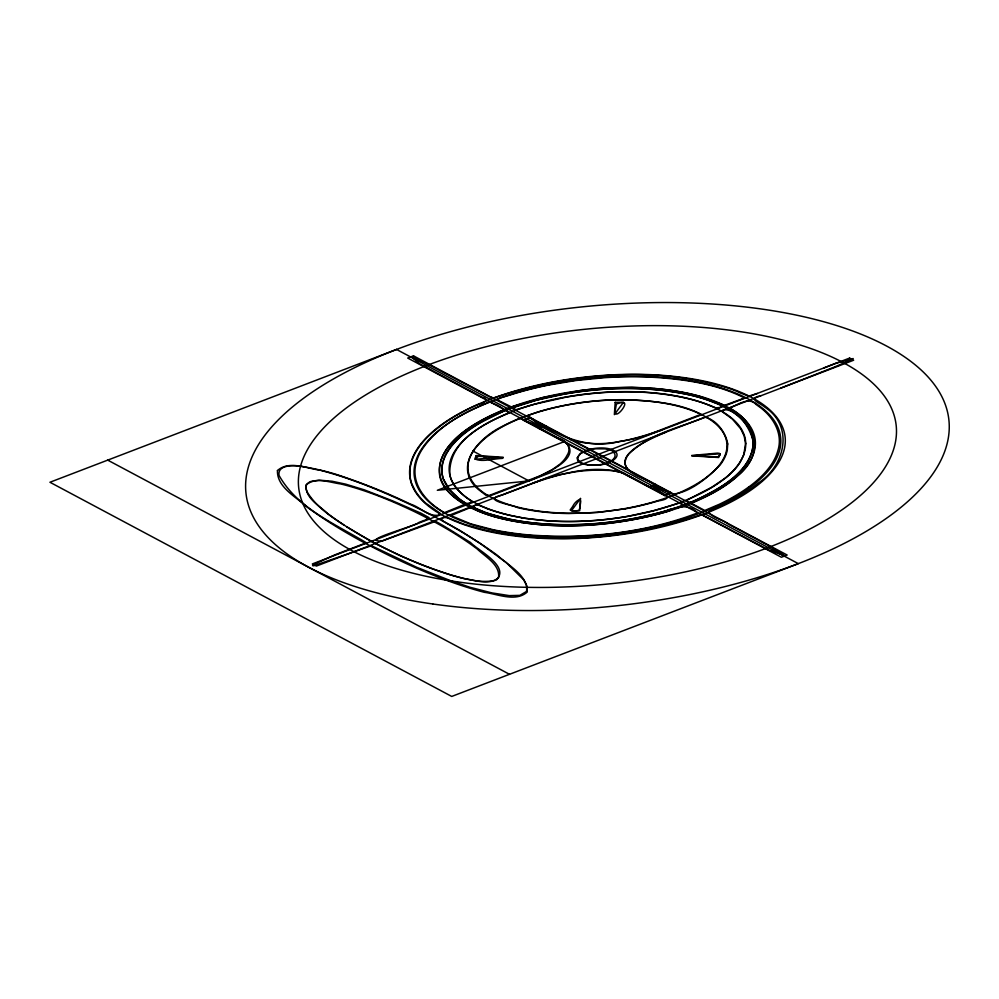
<?xml version="1.0" encoding="UTF-8"?>
<svg xmlns="http://www.w3.org/2000/svg" width="999" height="999" viewBox="0 0 999 999"><rect width="100%" height="100%" fill="white"/><g stroke="black" fill="none" stroke-linecap="round" stroke-linejoin="round"><path stroke-width="1.5" d="M572.964 506.143C574.288 502.41 582.13 495.504 580.444 503.683A59.678 25.412 -5.9 0 1 580.332 504.308L579.882 506.381A44.181 18.806 -5.9 0 0 579.795 507.005L579.807 507.579M572.677 506.518L570.167 509.989L573.114 510.939A12.375 5.27 -5.9 0 0 575.149 510.964L578.883 510.414L579.845 508.029M439.985 426.223L441.745 424.925A193.893 82.555 -5.9 0 1 471.253 407.629L473.613 406.493A87.188 37.125 -5.9 0 1 478.071 404.558C483.166 403.509 491.096 399.45 481.905 397.152L419.368 363.673L411.463 356.743L426.323 363.374L489.435 396.665L493.219 397.802A2.697 1.149 -5.9 0 0 494.193 397.752L508.241 393.281A249.201 106.106 -5.9 0 1 549.325 382.992M481.468 422.127L505.294 410.402L509.003 412.687A1.723 0.737 -5.9 0 1 508.766 413.136C482.367 424.175 448.476 441.508 449.812 474.3A137.2 58.417 -5.9 0 0 454.745 485.751A173.888 74.038 -5.9 0 0 466.845 497.914L471.778 501.411L470.504 502.547A11.326 4.82 -5.9 0 1 469.355 502.997L466.533 503.558L464.547 502.41A74.638 31.781 -5.9 0 1 459.278 498.826L449.637 489.585L443.668 479.52M513.049 421.091L519.043 418.556L522.277 419.043L558.491 438.236C566.433 440.284 572.315 448.014 566.858 455.669A70.067 29.833 -5.9 0 1 559.702 464.323L552.172 469.692L540.197 475.774L489.535 495.342L485.876 495.217L478.371 489.448A154.77 65.897 -5.9 0 1 473.414 484.378C455.656 461.8 481.555 436.488 501.773 426.66A135.677 57.767 -5.9 0 1 510.564 422.302L512.225 421.503M528.995 480.931C540.147 475.874 585.539 458.441 564.423 441.583L437.325 490.284L528.995 480.931L472.752 450.936M665.883 432.155C654.72 437.212 609.34 454.645 630.456 471.503M757.429 393.431L748.788 396.141L740.634 393.094A115.484 49.176 -5.9 0 0 730.581 388.911C672.215 370.092 608.99 371.64 549.313 382.979M824.025 367.919L835.776 363.274L853.208 358.541L844.954 362.45A210.077 89.448 -5.9 0 1 833.203 367.532L780.931 388.037M523.214 420.154L530.144 417.495L671.665 492.932L664.735 495.591L523.214 420.154L542.744 427.385L530.144 417.495M539.285 428.721L546.216 426.061M425.924 519.73L429.145 517.694L421.004 513.199L392.757 500.911L364.248 489.822L345.741 484.165L332.08 481.243L319.068 480.144L311.114 481.381A11.426 4.87 -5.9 0 0 308.941 482.442C304.258 484.715 305.856 490.596 308.379 493.893C317.17 507.255 330.694 516.421 343.881 524.987M382.405 540.921L435.352 521.441A1.586 0.674 -5.9 0 1 435.951 521.515C447.689 527.922 459.016 535.514 470.492 542.469C477.609 550.262 510.164 566.146 496.491 579.82A7.53 3.209 -5.9 0 1 494.405 580.594C479.995 583.166 465.272 579.058 451.461 575.137A545.616 232.317 -5.9 0 1 398.988 555.157L372.352 542.107L346.715 526.798M648.663 487.025L655.594 484.365M424.75 520.179L420.616 521.74A82.205 35.002 -5.9 0 0 418.893 522.44C416.958 525.686 357.068 541.458 382.105 541.033M760.813 395.754C746.565 398.514 759.677 402.734 764.747 407.105C794.38 426.161 785.027 466.046 758.104 483.129C743.356 495.267 726.011 503.746 708.691 511.5C710.364 517.282 723.251 519.53 728.371 524.125L767.619 545.067L785.014 555.869L768.543 549.937L702.147 514.885A2.547 1.086 -5.9 0 0 701.048 514.86C652.097 530.968 600.586 540.197 548.863 537.999A193.331 82.318 -5.9 0 1 483.404 529.67L464.123 524.275L447.627 517.569L443.631 517.557L441.321 519.043L443.094 521.066L459.94 530.506L480.357 543.568L506.006 562.362L523.626 579.745L526.623 585.377L526.698 590.596A19.705 8.392 -5.9 0 1 525.961 591.77L519.842 595.367L509.265 595.616L491.72 592.869L469.767 587.2L450.074 580.481L416.571 567.232L371.428 545.729L313.811 565.721A2.76 1.174 -5.9 0 1 312.912 565.809L312.575 565.097A4.483 1.911 -5.9 0 1 313.074 564.81L334.865 554.857L366.333 542.744C335.277 524.013 297.277 508.204 279.033 475.399C277.397 464.76 292.807 465.347 299.575 466.034C314.66 468.568 329.745 471.865 344.168 477.047C366.72 484.79 388.873 493.681 410.302 504.07C419.73 506.73 428.072 516.595 438.099 515.247A9.316 3.959 -5.9 0 0 439.198 514.76L440.172 513.311L425.874 503.234A192.757 82.068 -5.9 0 1 415.097 490.497L412.175 484.552M661.862 430.02C632.979 439.572 600.124 449.625 570.192 439.373M533.016 483.066C561.9 473.514 594.742 463.461 624.687 473.713M625.536 508.766L597.127 512.537L568.906 513.536A134.341 57.193 -5.9 0 1 517.494 507.579C512.212 504.745 480.169 500.062 501.985 495.104L545.829 478.434L559.465 474.712L575.374 471.803A76.748 32.68 -5.9 0 1 598.314 470.104L612.537 470.566L621.977 472.427L657.042 490.771M654.732 388.549L631.942 387.375L603.621 388.224A161.975 68.968 -5.9 0 0 580.594 390.522L542.944 397.552L511.5 406.98L497.352 399.85L500.224 397.964L509.752 395.117A174.837 74.438 -5.9 0 1 548.776 385.027L575.973 380.507L603.533 377.759A189.51 80.694 -5.9 0 1 657.454 377.547C687.237 379.732 717.669 384.303 744.567 398.002L724.537 405.344L701.348 396.865A161.626 68.819 -5.9 0 0 654.732 388.561M508.778 515.072L524.887 518.319L548.588 520.916A150.075 63.899 -5.9 0 0 580.344 521.366L593.294 520.666A139.885 59.553 -5.9 0 0 609.964 519.03A146.378 62.325 -5.9 0 0 628.508 516.196L653.421 510.726L678.945 503.196A2.298 0.974 -5.9 0 1 679.832 503.221L681.33 503.733A28.909 12.313 -5.9 0 1 681.917 504.045C684.39 508.204 669.53 508.229 666.97 510.614A180.082 76.673 -5.9 0 1 638.548 517.569C607.03 524.013 574.612 526.286 542.519 523.826A162.113 69.031 -5.9 0 1 508.391 519.043L486.176 512.986L472.889 507.167L474.937 505.432L478.184 504.97L487.112 508.566M671.665 492.932L652.122 485.701L664.735 495.591M710.139 405.594L715.808 407.854L719.243 407.592A10.327 4.396 -5.9 0 0 720.341 407.192C724.637 404.695 714.834 403.097 712.949 401.985A151.461 64.485 -5.9 0 0 692.507 395.567C657.429 387.649 620.916 386.675 585.289 391.009A167.17 71.179 -5.9 0 0 564.098 394.155L536.938 400.062L512.574 407.792L515.571 409.503A2.373 1.011 -5.9 0 0 516.595 409.565L529.757 405.606A119.231 50.762 -5.9 0 1 534.615 404.22L565.846 397.227A154.171 65.647 -5.9 0 1 602.984 392.619C632.055 390.559 661.538 392.207 689.909 399.088A147.053 62.612 -5.9 0 1 710.102 405.606M478.946 511.338L473.176 508.379L469.68 507.867L450.849 515.609L470.704 523.851L493.206 529.745A194.98 83.017 -5.9 0 0 527.509 534.802C584.565 539.36 644.08 533.404 697.527 512.962C689.922 504.507 678.796 505.719 669.542 510.864A89.997 38.324 -5.9 0 1 667.27 511.55A159.515 67.92 -5.9 0 1 640.284 518.219C605.806 525.262 570.304 527.947 535.252 524.2A170.33 72.527 -5.9 0 1 504.757 519.33L499.213 518.019A138.886 59.141 -5.9 0 1 478.983 511.326M657.567 491.058C667.394 495.229 672.677 498.701 658.104 500.949A146.079 62.2 -5.9 0 1 625.536 508.791M107.717 460.127L509.49 674.3M412.013 484.577A187.862 79.982 -5.9 0 1 440.147 426.248M508.816 515.047A202.148 86.064 -5.9 0 1 487.062 508.591M443.469 479.557A157.63 67.12 -5.9 0 1 481.543 422.152M749.213 486.675A182.73 77.81 -5.9 0 0 777.884 450.599C783.466 432.817 772.314 415.509 757.991 405.856A64.698 27.547 -5.9 0 0 756.343 404.682C748.75 396.203 738.124 404.945 729.932 407.792A1.598 0.687 -5.9 0 0 729.682 408.166C756.705 422.327 765.271 454.145 737.574 475.724A152.285 64.848 -5.9 0 1 711.937 493.294L691.258 503.309L704.432 510.289A1.636 0.699 -5.9 0 0 705.219 510.277L719.305 504.283A186.139 79.258 -5.9 0 0 749.138 486.663M727.722 443.981L727.309 449.937A134.515 57.28 -5.9 0 1 720.104 464.997C708.254 477.147 690.097 492.707 672.777 494.093C663.798 490.571 655.881 484.94 647.24 480.694C638.973 476.048 620.242 470.891 626.311 457.917A68.119 29.008 -5.9 0 1 628.683 454.108C649.325 433.928 678.995 427.697 705.182 417.232C716.708 419.942 725.986 432.904 727.722 443.981M745.554 443.519L743.756 454.857L739.972 462.512A141.034 60.052 -5.9 0 1 725.973 477.672L711.85 487.2L687.924 499.587L687.062 501.148L689.672 502.36A1.823 0.774 -5.9 0 0 690.446 502.335L692.894 501.573A76.748 32.68 -5.9 0 0 697.215 499.587C719.03 488.311 745.304 476.073 752.272 450.312A164.997 70.255 -5.9 0 0 752.659 439.485C749.575 427.497 738.161 409.94 724.337 409.64A6.818 2.897 -5.9 0 0 723.089 410.252L722.389 411.788L732.267 418.968L740.883 429.033L744.205 436.151L745.554 443.519M615.209 410.739C614.01 421.865 630.744 401.336 622.427 402.634A11.638 4.958 -5.9 0 0 620.854 402.647L616.408 403.983L615.209 410.739M580.506 498.464L579.695 510.751L571.378 510.814L580.506 498.464M615.184 402.335L614.373 414.622L623.501 402.272L615.184 402.335M577.247 457.867C577.035 463.761 584.877 464.448 589.235 464.985A21.491 9.153 -5.9 0 0 596.79 464.972C603.833 466.071 622.439 458.354 611.888 450.649A22.065 9.391 -5.9 0 0 604.982 448.876L594.929 448.776A19.356 8.242 -5.9 0 0 588.049 450.025L580.519 453.396L577.247 457.867M475.911 459.315C482.642 462.075 493.906 458.603 502.16 458.416A3.472 1.474 -5.9 0 0 503.071 458.029L488.811 456.743A46.241 19.693 -5.9 0 0 486.051 456.605L478.359 456.356L476.448 457.979A18.169 7.73 -5.9 0 0 475.986 458.991L475.911 459.315M465.122 504.22L444.355 512.674C429.22 503.833 414.448 489.435 414.96 470.691A190.097 80.944 -5.9 0 1 421.341 450.599C436.913 426.211 463.961 412.45 490.01 401.998L497.065 405.045A77.91 33.179 -5.9 0 1 502.797 408.691L504.108 409.765C483.953 418.706 462.999 428.496 448.838 446.066A161.663 68.831 -5.9 0 0 439.36 470.529C438.798 486.463 452.772 497.202 465.122 504.22M277.447 470.554C276.81 487.437 296.528 497.04 307.305 507.242C333.216 526.223 361.388 541.87 390.172 556.018C420.504 570.566 451.698 583.716 484.303 592.307C497.664 594.08 515.784 602.36 527.247 592.032C527.897 575.149 508.179 565.559 497.39 555.344C471.491 536.363 443.306 520.716 414.535 506.568C384.19 492.02 352.997 478.871 320.404 470.279C307.043 468.506 288.923 460.227 277.447 470.554M306.293 484.84C304.358 497.764 319.68 505.794 327.672 513.573C347.265 528.371 368.806 540.359 390.834 551.111C414.348 562.312 438.611 572.29 463.961 578.558C474.812 579.969 489.198 585.889 498.538 577.697C500.462 564.772 485.152 556.743 477.16 548.963C457.567 534.178 436.014 522.19 413.998 511.426C390.484 500.224 366.221 490.247 340.871 483.978C330.007 482.567 315.634 476.648 306.293 484.84M476.211 455.581L474.725 459.278L503.171 457.23L476.211 455.581M720.154 453.808L718.668 457.505L691.708 455.856L720.154 453.808M527.484 415.621C553.746 433.778 585.864 450.499 619.617 441.433A78.034 33.229 -5.9 0 0 635.489 438.399L641.483 436.838A68.606 29.208 -5.9 0 0 647.814 434.865L701.098 414.298C678.296 402.51 651.448 401.011 626.261 399.75A128.509 54.72 -5.9 0 0 571.753 404.021A136.863 58.279 -5.9 0 0 537.924 411.963L527.484 415.621M719.58 455.432L718.231 456.843L715.996 457.055L691.658 455.482L717.482 453.134L719.38 453.359L719.792 454.508A13.861 5.907 -5.9 0 1 719.58 455.432M396.553 349.45L49.95 482.255L451.723 696.44L798.326 563.636L396.553 349.45M413.499 355.844L407.729 358.054L781.38 557.242L787.15 555.032L413.499 355.844M849.6 358.079L312.375 563.923L316.396 566.071L853.621 360.227L849.6 358.079M521.503 522.44A158.641 67.545 -5.9 0 0 755.356 441.708A158.641 67.545 -5.9 0 0 515.459 405.482A158.641 67.545 -5.9 0 0 521.503 522.44M519.33 520.954A156.306 66.558 -5.9 0 0 753.071 443.544A156.306 66.558 -5.9 0 0 519.917 405.132A156.306 66.558 -5.9 0 0 519.33 520.954M521.54 517.669A148.938 63.412 -5.9 0 0 745.729 444.892A148.938 63.412 -5.9 0 0 525.049 407.068A148.938 63.412 -5.9 0 0 521.54 517.669M532.592 510.177A130.107 55.395 -5.9 0 0 726.985 445.641A130.107 55.395 -5.9 0 0 532.742 413.798A130.107 55.395 -5.9 0 0 532.592 510.177M588.099 464.735A19.705 8.392 -5.9 0 0 617.045 454.657A19.705 8.392 -5.9 0 0 587.175 450.224A19.705 8.392 -5.9 0 0 588.099 464.735M503.359 532.105A184.203 78.434 -5.9 0 0 780.818 442.245A184.203 78.434 -5.9 0 0 508.141 395.279A184.203 78.434 -5.9 0 0 503.359 532.105M509.502 535.277A188.699 80.345 -5.9 0 0 785.189 437.749A188.699 80.345 -5.9 0 0 497.627 396.615A188.699 80.345 -5.9 0 0 509.502 535.277M432.767 603.983A353.359 150.449 -5.9 0 0 949.025 421.341A353.359 150.449 -5.9 0 0 410.527 344.305A353.359 150.449 -5.9 0 0 432.767 603.983M457.467 581.868A300.349 127.884 -5.9 0 0 896.29 426.623A300.349 127.884 -5.9 0 0 438.561 361.139A300.349 127.884 -5.9 0 0 457.467 581.868"/></g></svg>
